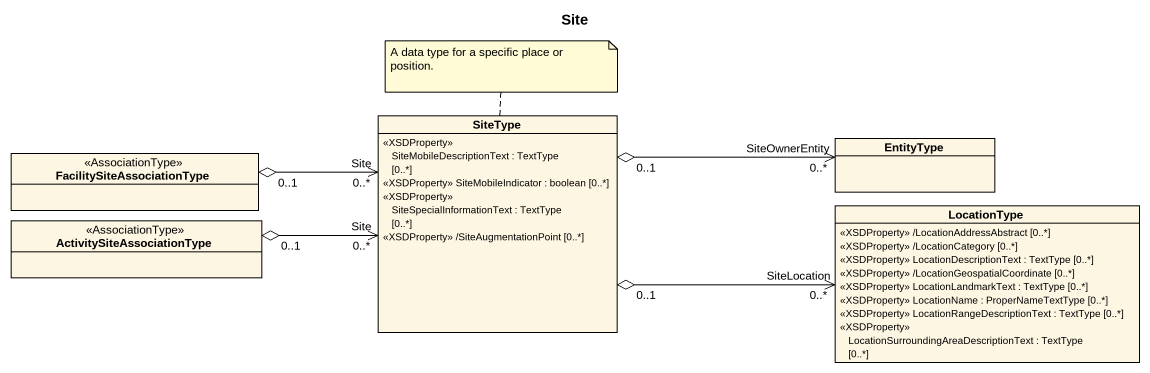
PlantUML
@startuml
title Site
hide circle
hide empty members
class SiteType {
  <<XSDProperty>> SiteMobileDescriptionText : TextType [0..*]
  <<XSDProperty>> SiteMobileIndicator : boolean [0..*]
  <<XSDProperty>> SiteSpecialInformationText : TextType [0..*]
  <<XSDProperty>> /SiteAugmentationPoint [0..*]
}
class EntityType
class FacilitySiteAssociationType <<AssociationType>>
class ActivitySiteAssociationType <<AssociationType>>
class LocationType {
  <<XSDProperty>> /LocationAddressAbstract [0..*]
  <<XSDProperty>> /LocationCategory [0..*]
  <<XSDProperty>> LocationDescriptionText : TextType [0..*]
  <<XSDProperty>> /LocationGeospatialCoordinate [0..*]
  <<XSDProperty>> LocationLandmarkText : TextType [0..*]
  <<XSDProperty>> LocationName : ProperNameTextType [0..*]
  <<XSDProperty>> LocationRangeDescriptionText : TextType [0..*]
  <<XSDProperty>> LocationSurroundingAreaDescriptionText : TextType [0..*]
}
SiteType "0..1" o-right-> "SiteOwnerEntity\n0..*" EntityType
SiteType "0..1" o-right-> "SiteLocation\n0..*" LocationType
FacilitySiteAssociationType "0..1" o-right-> "Site\n0..*" SiteType
ActivitySiteAssociationType "0..1" o-right-> "Site\n0..*" SiteType
note top of SiteType : A data type for a specific place or position.
@enduml
